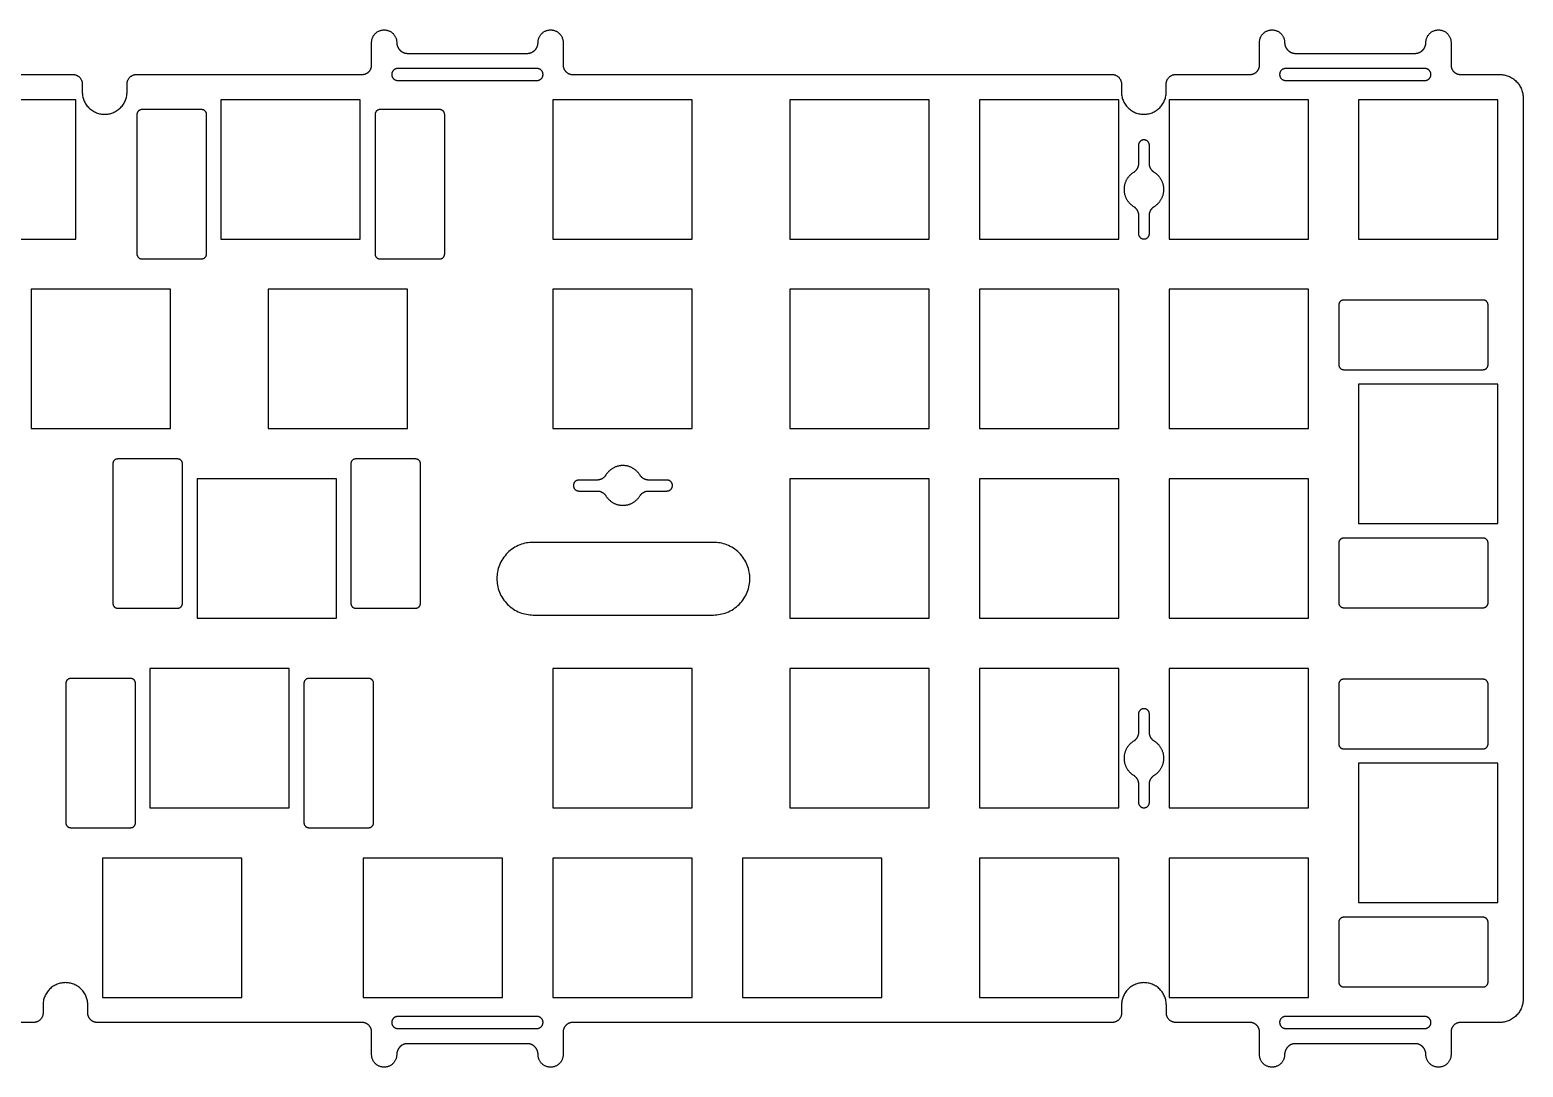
# Model space of a CAD drawing. Header units: millimetres. Extents: x -262 to 129, y -36 to 69.
# Drawn here: x -21.1 to 128.9, y -35.5 to 68.7 of the extents above; entities that cross this region are included whole.
import ezdxf

# ---------------------------------------------------------------- set-up
doc = ezdxf.new("R2010")
doc.units = ezdxf.units.MM
doc.layers.add('定位板', color=7, linetype='Continuous', true_color=0x000000)

msp = doc.modelspace()

# ---------------------------------------------------------------- linework, layer by layer
at = {"layer": '定位板'}
for points in [[(-16.47, 47.69), (-16.47, 61.69), (-30.46, 61.69), (-30.46, 47.69)], [(-1.89, 47.69), (12.11, 47.69), (12.11, 61.69), (-1.89, 61.69)], [(45.45, 47.69), (45.45, 61.69), (31.45, 61.69), (31.45, 47.69)], [(69.26, 47.69), (69.26, 61.69), (55.26, 61.69), (55.26, 47.69)], [(88.31, 47.69), (88.31, 61.69), (74.31, 61.69), (74.31, 47.69)], [(107.36, 47.69), (107.36, 61.69), (93.36, 61.69), (93.36, 47.69)], [(126.41, 47.69), (126.41, 61.69), (112.41, 61.69), (112.41, 47.69)], [(-6.94, 28.64), (-6.94, 42.64), (-20.94, 42.64), (-20.94, 28.64)], [(16.87, 28.64), (16.87, 42.64), (2.87, 42.64), (2.87, 28.64)], [(45.45, 28.64), (45.45, 42.64), (31.45, 42.64), (31.45, 28.64)], [(69.26, 28.64), (69.26, 42.64), (55.26, 42.64), (55.26, 28.64)], [(88.31, 28.64), (88.31, 42.64), (74.31, 42.64), (74.31, 28.64)], [(107.36, 28.64), (107.36, 42.64), (93.36, 42.64), (93.36, 28.64)], [(112.41, 33.12), (112.41, 19.12), (126.41, 19.12), (126.41, 33.12)], [(-4.27, 9.59), (9.73, 9.59), (9.73, 23.59), (-4.27, 23.59)], [(69.26, 9.59), (69.26, 23.59), (55.26, 23.59), (55.26, 9.59)], [(88.31, 9.59), (88.31, 23.59), (74.31, 23.59), (74.31, 9.59)], [(107.36, 9.59), (107.36, 23.59), (93.36, 23.59), (93.36, 9.59)], [(-9.03, -9.46), (4.97, -9.46), (4.97, 4.54), (-9.03, 4.54)], [(45.45, -9.46), (45.45, 4.54), (31.45, 4.54), (31.45, -9.46)], [(69.26, -9.46), (69.26, 4.54), (55.26, 4.54), (55.26, -9.46)], [(88.31, -9.46), (88.31, 4.54), (74.31, 4.54), (74.31, -9.46)], [(107.36, -9.46), (107.36, 4.54), (93.36, 4.54), (93.36, -9.46)], [(112.41, -4.98), (112.41, -18.98), (126.41, -18.98), (126.41, -4.98)], [(-13.8, -28.51), (0.2, -28.51), (0.2, -14.51), (-13.8, -14.51)], [(26.4, -28.51), (26.4, -14.51), (12.4, -14.51), (12.4, -28.51)], [(45.45, -28.51), (45.45, -14.51), (31.45, -14.51), (31.45, -28.51)], [(64.5, -28.51), (64.5, -14.51), (50.5, -14.51), (50.5, -28.51)], [(88.31, -28.51), (88.31, -14.51), (74.31, -14.51), (74.31, -28.51)], [(107.36, -28.51), (107.36, -14.51), (93.36, -14.51), (93.36, -28.51)]]:
    msp.add_lwpolyline(points, close=True, dxfattribs=at)
for points, weights, degree, knots in [([(13.25, 67.44, -130.41), (13.25, 68.7, -130.41), (14.51, 68.7, -130.41), (15.77, 68.7, -130.41), (15.77, 67.44, -130.41)], [1, 0.707106810231, 1, 0.707106810231, 1], 2, [-22253.158129, -22253.158129, -22253.158129, -22251.178949, -22251.178949, -22249.199768, -22249.199768, -22249.199768]), ([(29.97, 67.44, -130.41), (29.97, 68.7, -130.41), (31.23, 68.7, -130.41), (32.49, 68.7, -130.41), (32.49, 67.44, -130.41)], [1, 0.707106810232, 1, 0.707106810232, 1], 2, [-22233.744027, -22233.744027, -22233.744027, -22231.764846, -22231.764846, -22229.785665, -22229.785665, -22229.785665]), ([(102.45, 67.44, -130.41), (102.45, 68.7, -130.41), (103.71, 68.7, -130.41), (104.97, 68.7, -130.41), (104.97, 67.44, -130.41)], [1, 0.707106810231, 1, 0.707106810231, 1], 2, [-22143.466497, -22143.466497, -22143.466497, -22141.487316, -22141.487316, -22139.508135, -22139.508135, -22139.508135]), ([(119.17, 67.44, -130.41), (119.17, 68.7, -130.41), (120.43, 68.7, -130.41), (121.69, 68.7, -130.41), (121.69, 67.44, -130.41)], [1, 0.707106810231, 1, 0.707106810231, 1], 2, [-22124.052395, -22124.052395, -22124.052395, -22122.073214, -22122.073214, -22120.094033, -22120.094033, -22120.094033]), ([(15.77, 67.44, -130.41), (15.77, 67.34, -130.41), (15.79, 67.23, -130.41), (15.82, 67.12, -130.41), (15.85, 67.02, -130.41), (15.9, 66.92, -130.41), (15.96, 66.83, -130.41), (16.04, 66.71, -130.41), (16.14, 66.61, -130.41), (16.26, 66.53, -130.41), (16.35, 66.47, -130.41), (16.45, 66.42, -130.41), (16.55, 66.39, -130.41), (16.66, 66.36, -130.41), (16.76, 66.34, -130.41), (16.87, 66.34, -130.41)], [1, 0.999999887336, 0.999999774673, 0.999999662009, 0.999999662009, 0.999999662009, 0.999999662009, 0.999999662009, 0.999999662009, 0.999999662009, 0.999999662009, 0.999999662009, 0.999999662009, 0.999999774673, 0.999999887336, 1], 3, [-22249.199768, -22249.199768, -22249.199768, -22249.199768, -22248.875402, -22248.875402, -22248.875402, -22248.553274, -22248.553274, -22248.553274, -22248.119401, -22248.119401, -22248.119401, -22247.795504, -22247.795504, -22247.795504, -22247.471897, -22247.471897, -22247.471897, -22247.471897]), ([(28.87, 66.34, -130.41), (28.98, 66.34, -130.41), (29.09, 66.36, -130.41), (29.19, 66.39, -130.41), (29.3, 66.42, -130.41), (29.39, 66.47, -130.41), (29.48, 66.53, -130.41), (29.6, 66.61, -130.41), (29.71, 66.71, -130.41), (29.79, 66.83, -130.41), (29.85, 66.92, -130.41), (29.89, 67.02, -130.41), (29.93, 67.12, -130.41), (29.96, 67.23, -130.41), (29.97, 67.34, -130.41), (29.97, 67.44, -130.41)], [1, 0.999999887336, 0.999999774673, 0.999999662009, 0.999999662009, 0.999999662009, 0.999999662009, 0.999999662009, 0.999999662009, 0.999999662009, 0.999999662009, 0.999999662009, 0.999999662009, 0.999999774673, 0.999999887336, 1], 3, [-22235.471897, -22235.471897, -22235.471897, -22235.471897, -22235.14829, -22235.14829, -22235.14829, -22234.824394, -22234.824394, -22234.824394, -22234.390521, -22234.390521, -22234.390521, -22234.068392, -22234.068392, -22234.068392, -22233.744027, -22233.744027, -22233.744027, -22233.744027]), ([(104.97, 67.44, -130.41), (104.97, 67.34, -130.41), (104.99, 67.23, -130.41), (105.02, 67.12, -130.41), (105.05, 67.02, -130.41), (105.1, 66.92, -130.41), (105.16, 66.83, -130.41), (105.24, 66.71, -130.41), (105.34, 66.61, -130.41), (105.46, 66.53, -130.41), (105.55, 66.47, -130.41), (105.65, 66.42, -130.41), (105.75, 66.39, -130.41), (105.86, 66.36, -130.41), (105.96, 66.34, -130.41), (106.07, 66.34, -130.41)], [1, 0.999999887336, 0.999999774673, 0.999999662009, 0.999999662009, 0.999999662009, 0.999999662009, 0.999999662009, 0.999999662009, 0.999999662009, 0.999999662009, 0.999999662009, 0.999999662009, 0.999999774673, 0.999999887336, 1], 3, [-22139.508135, -22139.508135, -22139.508135, -22139.508135, -22139.18377, -22139.18377, -22139.18377, -22138.861642, -22138.861642, -22138.861642, -22138.427768, -22138.427768, -22138.427768, -22138.103872, -22138.103872, -22138.103872, -22137.780265, -22137.780265, -22137.780265, -22137.780265]), ([(118.07, 66.34, -130.41), (118.18, 66.34, -130.41), (118.29, 66.36, -130.41), (118.39, 66.39, -130.41), (118.49, 66.42, -130.41), (118.59, 66.47, -130.41), (118.68, 66.53, -130.41), (118.8, 66.61, -130.41), (118.91, 66.71, -130.41), (118.99, 66.83, -130.41), (119.05, 66.92, -130.41), (119.09, 67.02, -130.41), (119.12, 67.12, -130.41), (119.15, 67.23, -130.41), (119.17, 67.34, -130.41), (119.17, 67.44, -130.41)], [1, 0.999999887336, 0.999999774673, 0.999999662009, 0.999999662009, 0.999999662009, 0.999999662009, 0.999999662009, 0.999999662009, 0.999999662009, 0.999999662009, 0.999999662009, 0.999999662009, 0.999999774673, 0.999999887336, 1], 3, [-22125.780265, -22125.780265, -22125.780265, -22125.780265, -22125.456658, -22125.456658, -22125.456658, -22125.132762, -22125.132762, -22125.132762, -22124.698888, -22124.698888, -22124.698888, -22124.37676, -22124.37676, -22124.37676, -22124.052395, -22124.052395, -22124.052395, -22124.052395]), ([(15.87, 64.82, -130.41), (15.27, 64.82, -130.41), (15.27, 64.22, -130.41), (15.27, 63.62, -130.41), (15.87, 63.62, -130.41)], [1, 0.70710678118, 1, 0.70710678118, 1], 2, [-23782.817714, -23782.817714, -23782.817714, -23780.196738, -23780.196738, -23777.575762, -23777.575762, -23777.575762]), ([(29.87, 63.62, -130.41), (30.47, 63.62, -130.41), (30.47, 64.22, -130.41), (30.47, 64.82, -130.41), (29.87, 64.82, -130.41)], [1, 0.70710678118, 1, 0.70710678118, 1], 2, [-23763.575762, -23763.575762, -23763.575762, -23760.954786, -23760.954786, -23758.333809, -23758.333809, -23758.333809]), ([(105.07, 64.82, -130.41), (104.47, 64.82, -130.41), (104.47, 64.22, -130.41), (104.47, 63.62, -130.41), (105.07, 63.62, -130.41)], [1, 0.707106781179, 1, 0.707106781179, 1], 2, [-24371.658168, -24371.658168, -24371.658168, -24369.037192, -24369.037192, -24366.416216, -24366.416216, -24366.416216]), ([(119.07, 63.62, -130.41), (119.67, 63.62, -130.41), (119.67, 64.22, -130.41), (119.67, 64.82, -130.41), (119.07, 64.82, -130.41)], [1, 0.70710678118, 1, 0.70710678118, 1], 2, [-24352.416216, -24352.416216, -24352.416216, -24349.79524, -24349.79524, -24347.174263, -24347.174263, -24347.174263]), ([(-15.82, 62.47, -130.41), (-15.82, 60.22, -130.41), (-13.57, 60.22, -130.41), (-11.32, 60.22, -130.41), (-11.32, 62.47, -130.41)], [1, 0.707106781187, 1, 0.707106781187, 1], 2, [-22294.428889, -22294.428889, -22294.428889, -22288.157989, -22288.157989, -22281.887089, -22281.887089, -22281.887089]), ([(88.58, 62.47, -130.41), (88.58, 60.22, -130.41), (90.83, 60.22, -130.41), (93.08, 60.22, -130.41), (93.08, 62.47, -130.41)], [1, 0.707106781187, 1, 0.707106781187, 1], 2, [-22169.533923, -22169.533923, -22169.533923, -22163.263023, -22163.263023, -22156.992123, -22156.992123, -22156.992123]), ([(91.39, 57.1, -130.41), (91.39, 57.65, -130.41), (90.84, 57.65, -130.41), (90.29, 57.65, -130.41), (90.29, 57.1, -130.41)], [1, 0.707106778969, 1, 0.707106778969, 1], 2, [32.17012, 32.17012, 32.17012, 33.034058, 33.034058, 33.897996, 33.897996, 33.897996]), ([(89.79, 54.37, -130.41), (88.84, 53.79, -130.41), (88.84, 52.67, -130.41), (88.84, 51.56, -130.41), (89.79, 50.97, -130.41)], [1, 0.873501047705, 1, 0.873501047705, 1], 2, [36.799043, 36.799043, 36.799043, 38.832835, 38.832835, 40.866628, 40.866628, 40.866628]), ([(91.89, 50.97, -130.41), (92.84, 51.55, -130.41), (92.84, 52.67, -130.41), (92.84, 53.79, -130.41), (91.89, 54.37, -130.41)], [1, 0.872688995919, 1, 0.872688995919, 1], 2, [25.189996, 25.189996, 25.189996, 27.230451, 27.230451, 29.270905, 29.270905, 29.270905]), ([(90.29, 48.24, -130.41), (90.29, 47.69, -130.41), (90.84, 47.69, -130.41), (91.39, 47.69, -130.41), (91.39, 48.24, -130.41)], [1, 0.707106778969, 1, 0.707106778969, 1], 2, [20.562905, 20.562905, 20.562905, 21.426843, 21.426843, 22.290781, 22.290781, 22.290781]), ([(40.2, 23.98, -130.41), (39.61, 24.93, -130.41), (38.49, 24.93, -130.41), (37.38, 24.93, -130.41), (36.79, 23.98, -130.41)], [1, 0.872688995918, 1, 0.872688995918, 1], 2, [25.189996, 25.189996, 25.189996, 27.230451, 27.230451, 29.270905, 29.270905, 29.270905]), ([(34.07, 23.47, -130.41), (33.52, 23.47, -130.41), (33.52, 22.92, -130.41), (33.52, 22.37, -130.41), (34.07, 22.37, -130.41)], [1, 0.707106778967, 1, 0.707106778967, 1], 2, [32.17012, 32.17012, 32.17012, 33.034058, 33.034058, 33.897996, 33.897996, 33.897996]), ([(42.92, 22.37, -130.41), (43.47, 22.37, -130.41), (43.47, 22.92, -130.41), (43.47, 23.47, -130.41), (42.92, 23.47, -130.41)], [1, 0.707106778968, 1, 0.707106778968, 1], 2, [20.562905, 20.562905, 20.562905, 21.426843, 21.426843, 22.290781, 22.290781, 22.290781]), ([(36.79, 21.88, -130.41), (37.38, 20.93, -130.41), (38.49, 20.93, -130.41), (39.61, 20.93, -130.41), (40.2, 21.88, -130.41)], [1, 0.873501047704, 1, 0.873501047704, 1], 2, [36.799043, 36.799043, 36.799043, 38.832835, 38.832835, 40.866628, 40.866628, 40.866628]), ([(91.39, -0.05, -130.41), (91.39, 0.5, -130.41), (90.84, 0.5, -130.41), (90.29, 0.5, -130.41), (90.29, -0.05, -130.41)], [1, 0.707106778969, 1, 0.707106778969, 1], 2, [32.17012, 32.17012, 32.17012, 33.034058, 33.034058, 33.897996, 33.897996, 33.897996]), ([(89.79, -2.78, -130.41), (88.84, -3.37, -130.41), (88.84, -4.48, -130.41), (88.84, -5.59, -130.41), (89.79, -6.18, -130.41)], [1, 0.873501047705, 1, 0.873501047705, 1], 2, [36.799043, 36.799043, 36.799043, 38.832835, 38.832835, 40.866628, 40.866628, 40.866628]), ([(91.89, -6.18, -130.41), (92.84, -5.6, -130.41), (92.84, -4.48, -130.41), (92.84, -3.36, -130.41), (91.89, -2.78, -130.41)], [1, 0.872688995919, 1, 0.872688995919, 1], 2, [25.189996, 25.189996, 25.189996, 27.230451, 27.230451, 29.270905, 29.270905, 29.270905]), ([(90.29, -8.91, -130.41), (90.29, -9.46, -130.41), (90.84, -9.46, -130.41), (91.39, -9.46, -130.41), (91.39, -8.91, -130.41)], [1, 0.707106778963, 1, 0.707106778963, 1], 2, [20.562905, 20.562905, 20.562905, 21.426843, 21.426843, 22.290781, 22.290781, 22.290781]), ([(-15.26, -29.28, -130.41), (-15.26, -27.03, -130.41), (-17.51, -27.03, -130.41), (-19.76, -27.03, -130.41), (-19.76, -29.28, -130.41)], [1, 0.707106781187, 1, 0.707106781187, 1], 2, [-21930.597148, -21930.597148, -21930.597148, -21924.326248, -21924.326248, -21918.055348, -21918.055348, -21918.055348]), ([(93.09, -29.28, -130.41), (93.09, -27.03, -130.41), (90.84, -27.03, -130.41), (88.59, -27.03, -130.41), (88.59, -29.28, -130.41)], [1, 0.707106781187, 1, 0.707106781187, 1], 2, [-22059.437594, -22059.437594, -22059.437594, -22053.166694, -22053.166694, -22046.895794, -22046.895794, -22046.895794]), ([(15.87, -30.43, -130.41), (15.27, -30.43, -130.41), (15.27, -31.03, -130.41), (15.27, -31.63, -130.41), (15.87, -31.63, -130.41)], [1, 0.707106781184, 1, 0.707106781184, 1], 2, [45.483905, 45.483905, 45.483905, 48.104881, 48.104881, 50.725858, 50.725858, 50.725858]), ([(29.87, -31.63, -130.41), (30.47, -31.63, -130.41), (30.47, -31.03, -130.41), (30.47, -30.43, -130.41), (29.87, -30.43, -130.41)], [1, 0.707106781183, 1, 0.707106781183, 1], 2, [26.241953, 26.241953, 26.241953, 28.862929, 28.862929, 31.483905, 31.483905, 31.483905]), ([(105.07, -30.43, -130.41), (104.47, -30.43, -130.41), (104.47, -31.03, -130.41), (104.47, -31.63, -130.41), (105.07, -31.63, -130.41)], [1, 0.707106781182, 1, 0.707106781182, 1], 2, [45.483905, 45.483905, 45.483905, 48.104881, 48.104881, 50.725858, 50.725858, 50.725858]), ([(119.07, -31.63, -130.41), (119.67, -31.63, -130.41), (119.67, -31.03, -130.41), (119.67, -30.43, -130.41), (119.07, -30.43, -130.41)], [1, 0.707106781182, 1, 0.707106781182, 1], 2, [26.241953, 26.241953, 26.241953, 28.862929, 28.862929, 31.483905, 31.483905, 31.483905]), ([(15.77, -34.26, -130.41), (15.77, -35.52, -130.41), (14.51, -35.52, -130.41), (13.25, -35.52, -130.41), (13.25, -34.26, -130.41)], [1, 0.707106810231, 1, 0.707106810231, 1], 2, [-21967.229759, -21967.229759, -21967.229759, -21965.250579, -21965.250579, -21963.271398, -21963.271398, -21963.271398]), ([(16.87, -33.16, -130.41), (16.76, -33.16, -130.41), (16.66, -33.17, -130.41), (16.55, -33.21, -130.41), (16.45, -33.24, -130.41), (16.35, -33.28, -130.41), (16.26, -33.34, -130.41), (16.14, -33.42, -130.41), (16.04, -33.53, -130.41), (15.96, -33.65, -130.41), (15.9, -33.74, -130.41), (15.85, -33.84, -130.41), (15.82, -33.94, -130.41), (15.79, -34.04, -130.41), (15.77, -34.15, -130.41), (15.77, -34.26, -130.41)], [1, 0.99999986153, 0.999999723061, 0.999999584591, 0.999999584591, 0.999999584591, 0.999999584591, 0.999999584591, 0.999999584591, 0.999999584591, 0.999999584591, 0.999999584591, 0.999999584591, 0.999999723061, 0.99999986153, 1], 3, [-21968.95763, -21968.95763, -21968.95763, -21968.95763, -21968.634023, -21968.634023, -21968.634023, -21968.310127, -21968.310127, -21968.310127, -21967.876253, -21967.876253, -21967.876253, -21967.554125, -21967.554125, -21967.554125, -21967.229759, -21967.229759, -21967.229759, -21967.229759]), ([(29.97, -34.26, -130.41), (29.97, -34.15, -130.41), (29.96, -34.04, -130.41), (29.93, -33.94, -130.41), (29.89, -33.84, -130.41), (29.85, -33.74, -130.41), (29.79, -33.65, -130.41), (29.71, -33.53, -130.41), (29.6, -33.42, -130.41), (29.48, -33.34, -130.41), (29.39, -33.28, -130.41), (29.3, -33.24, -130.41), (29.19, -33.21, -130.41), (29.09, -33.17, -130.41), (28.98, -33.16, -130.41), (28.87, -33.16, -130.41)], [1, 0.99999986153, 0.999999723061, 0.999999584591, 0.999999584591, 0.999999584591, 0.999999584591, 0.999999584591, 0.999999584591, 0.999999584591, 0.999999584591, 0.999999584591, 0.999999584591, 0.999999723061, 0.99999986153, 1], 3, [-21982.6855, -21982.6855, -21982.6855, -21982.6855, -21982.361135, -21982.361135, -21982.361135, -21982.039007, -21982.039007, -21982.039007, -21981.605133, -21981.605133, -21981.605133, -21981.281237, -21981.281237, -21981.281237, -21980.95763, -21980.95763, -21980.95763, -21980.95763]), ([(32.49, -34.26, -130.41), (32.49, -35.52, -130.41), (31.23, -35.52, -130.41), (29.97, -35.52, -130.41), (29.97, -34.26, -130.41)], [1, 0.707106810232, 1, 0.707106810232, 1], 2, [-21986.643862, -21986.643862, -21986.643862, -21984.664681, -21984.664681, -21982.6855, -21982.6855, -21982.6855]), ([(104.97, -34.26, -130.41), (104.97, -35.52, -130.41), (103.71, -35.52, -130.41), (102.45, -35.52, -130.41), (102.45, -34.26, -130.41)], [1, 0.707106810231, 1, 0.707106810231, 1], 2, [-22076.921274, -22076.921274, -22076.921274, -22074.942093, -22074.942093, -22072.962912, -22072.962912, -22072.962912]), ([(106.07, -33.16, -130.41), (105.96, -33.16, -130.41), (105.86, -33.17, -130.41), (105.75, -33.21, -130.41), (105.65, -33.24, -130.41), (105.55, -33.28, -130.41), (105.46, -33.34, -130.41), (105.34, -33.42, -130.41), (105.24, -33.53, -130.41), (105.16, -33.65, -130.41), (105.1, -33.74, -130.41), (105.05, -33.84, -130.41), (105.02, -33.94, -130.41), (104.99, -34.04, -130.41), (104.97, -34.15, -130.41), (104.97, -34.26, -130.41)], [1, 1.00000001983, 1.00000003965, 1.00000005948, 1.00000005948, 1.00000005948, 1.00000005948, 1.00000005948, 1.00000005948, 1.00000005948, 1.00000005948, 1.00000005948, 1.00000005948, 1.00000003965, 1.00000001983, 1], 3, [-22078.649144, -22078.649144, -22078.649144, -22078.649144, -22078.325537, -22078.325537, -22078.325537, -22078.001641, -22078.001641, -22078.001641, -22077.567767, -22077.567767, -22077.567767, -22077.245639, -22077.245639, -22077.245639, -22076.921274, -22076.921274, -22076.921274, -22076.921274]), ([(119.17, -34.26, -130.41), (119.17, -34.15, -130.41), (119.15, -34.04, -130.41), (119.12, -33.94, -130.41), (119.09, -33.84, -130.41), (119.05, -33.74, -130.41), (118.99, -33.65, -130.41), (118.91, -33.53, -130.41), (118.8, -33.42, -130.41), (118.68, -33.34, -130.41), (118.59, -33.28, -130.41), (118.49, -33.24, -130.41), (118.39, -33.21, -130.41), (118.29, -33.17, -130.41), (118.18, -33.16, -130.41), (118.07, -33.16, -130.41)], [1, 1.00000001983, 1.00000003965, 1.00000005948, 1.00000005948, 1.00000005948, 1.00000005948, 1.00000005948, 1.00000005948, 1.00000005948, 1.00000005948, 1.00000005948, 1.00000005948, 1.00000003965, 1.00000001983, 1], 3, [-22092.377015, -22092.377015, -22092.377015, -22092.377015, -22092.052649, -22092.052649, -22092.052649, -22091.730521, -22091.730521, -22091.730521, -22091.296647, -22091.296647, -22091.296647, -22090.972751, -22090.972751, -22090.972751, -22090.649144, -22090.649144, -22090.649144, -22090.649144]), ([(121.69, -34.26, -130.41), (121.69, -35.52, -130.41), (120.43, -35.52, -130.41), (119.17, -35.52, -130.41), (119.17, -34.26, -130.41)], [1, 0.707106810232, 1, 0.707106810232, 1], 2, [-22096.335376, -22096.335376, -22096.335376, -22094.356195, -22094.356195, -22092.377015, -22092.377015, -22092.377015])]:
    msp.add_rational_spline(points, weights, degree=degree, knots=knots, dxfattribs=at)
for points, degree in [([(13.25, 65.17, -130.41), (13.25, 65.93, -130.41), (13.25, 66.69, -130.41), (13.25, 67.44, -130.41)], 3), ([(16.87, 66.34, -130.41), (20.87, 66.34, -130.41), (24.87, 66.34, -130.41), (28.87, 66.34, -130.41)], 3), ([(32.49, 67.44, -130.41), (32.49, 66.69, -130.41), (32.49, 65.93, -130.41), (32.49, 65.17, -130.41)], 3), ([(102.45, 65.17, -130.41), (102.45, 65.93, -130.41), (102.45, 66.69, -130.41), (102.45, 67.44, -130.41)], 3), ([(106.07, 66.34, -130.41), (110.07, 66.34, -130.41), (114.07, 66.34, -130.41), (118.07, 66.34, -130.41)], 3), ([(121.69, 67.44, -130.41), (121.69, 66.69, -130.41), (121.69, 65.93, -130.41), (121.69, 65.17, -130.41)], 3), ([(29.87, 64.82, -130.41), (22.87, 64.82, -130.41), (15.87, 64.82, -130.41)], 2), ([(119.07, 64.82, -130.41), (112.07, 64.82, -130.41), (105.07, 64.82, -130.41)], 2), ([(-55.76, 64.22, -130.41), (-42.76, 64.22, -130.41), (-29.76, 64.22, -130.41), (-16.77, 64.22, -130.41)], 3), ([(-15.82, 63.27, -130.41), (-15.82, 63, -130.41), (-15.82, 62.74, -130.41), (-15.82, 62.47, -130.41)], 3), ([(-11.32, 62.47, -130.41), (-11.32, 62.74, -130.41), (-11.32, 63, -130.41), (-11.32, 63.27, -130.41)], 3), ([(-10.37, 64.22, -130.41), (-2.81, 64.22, -130.41), (4.75, 64.22, -130.41), (12.3, 64.22, -130.41)], 3), ([(15.87, 63.62, -130.41), (22.87, 63.62, -130.41), (29.87, 63.62, -130.41)], 2), ([(33.44, 64.22, -130.41), (51.51, 64.22, -130.41), (69.57, 64.22, -130.41), (87.63, 64.22, -130.41)], 3), ([(88.58, 63.27, -130.41), (88.58, 63, -130.41), (88.58, 62.74, -130.41), (88.58, 62.47, -130.41)], 3), ([(93.08, 62.47, -130.41), (93.08, 62.74, -130.41), (93.08, 63, -130.41), (93.08, 63.27, -130.41)], 3), ([(94.03, 64.22, -130.41), (96.52, 64.22, -130.41), (99.01, 64.22, -130.41), (101.5, 64.22, -130.41)], 3), ([(105.07, 63.62, -130.41), (112.07, 63.62, -130.41), (119.07, 63.62, -130.41)], 2), ([(122.64, 64.22, -130.41), (123.96, 64.22, -130.41), (125.27, 64.22, -130.41), (126.59, 64.22, -130.41)], 3), ([(128.94, 61.87, -130.41), (128.94, 31.68, -130.41), (128.94, 1.5, -130.41), (128.94, -28.68, -130.41)], 3), ([(-10.33, 60.19, -130.41), (-10.33, 53.19, -130.41), (-10.33, 46.19, -130.41)], 2), ([(-3.83, 60.69, -130.41), (-6.83, 60.69, -130.41), (-9.83, 60.69, -130.41)], 2), ([(-3.33, 46.19, -130.41), (-3.33, 53.19, -130.41), (-3.33, 60.19, -130.41)], 2), ([(13.59, 60.19, -130.41), (13.59, 53.19, -130.41), (13.59, 46.19, -130.41)], 2), ([(20.09, 60.69, -130.41), (17.09, 60.69, -130.41), (14.09, 60.69, -130.41)], 2), ([(20.59, 46.19, -130.41), (20.59, 53.19, -130.41), (20.59, 60.19, -130.41)], 2), ([(90.29, 57.1, -130.41), (90.29, 56.18, -130.41), (90.29, 55.26, -130.41)], 2), ([(91.39, 55.27, -130.41), (91.39, 56.18, -130.41), (91.39, 57.1, -130.41)], 2), ([(90.29, 50.08, -130.41), (90.29, 49.16, -130.41), (90.29, 48.24, -130.41)], 2), ([(91.39, 48.24, -130.41), (91.39, 49.16, -130.41), (91.39, 50.07, -130.41)], 2), ([(-9.83, 45.69, -130.41), (-6.83, 45.69, -130.41), (-3.83, 45.69, -130.41)], 2), ([(14.09, 45.69, -130.41), (17.09, 45.69, -130.41), (20.09, 45.69, -130.41)], 2), ([(110.41, 41.06, -130.41), (110.41, 38.06, -130.41), (110.41, 35.06, -130.41)], 2), ([(124.91, 41.56, -130.41), (117.91, 41.56, -130.41), (110.91, 41.56, -130.41)], 2), ([(125.41, 35.06, -130.41), (125.41, 38.06, -130.41), (125.41, 41.06, -130.41)], 2), ([(110.91, 34.56, -130.41), (117.91, 34.56, -130.41), (124.91, 34.56, -130.41)], 2), ([(-6.25, 25.59, -130.41), (-9.25, 25.59, -130.41), (-12.25, 25.59, -130.41)], 2), ([(17.66, 25.59, -130.41), (14.66, 25.59, -130.41), (11.66, 25.59, -130.41)], 2), ([(-12.75, 25.09, -130.41), (-12.75, 18.09, -130.41), (-12.75, 11.09, -130.41)], 2), ([(-5.75, 11.09, -130.41), (-5.75, 18.09, -130.41), (-5.75, 25.09, -130.41)], 2), ([(11.16, 25.09, -130.41), (11.16, 18.09, -130.41), (11.16, 11.09, -130.41)], 2), ([(18.16, 11.09, -130.41), (18.16, 18.09, -130.41), (18.16, 25.09, -130.41)], 2), ([(35.9, 23.47, -130.41), (34.98, 23.47, -130.41), (34.07, 23.47, -130.41)], 2), ([(42.92, 23.47, -130.41), (42.01, 23.47, -130.41), (41.09, 23.47, -130.41)], 2), ([(34.07, 22.37, -130.41), (34.98, 22.37, -130.41), (35.9, 22.37, -130.41)], 2), ([(41.09, 22.37, -130.41), (42.01, 22.37, -130.41), (42.92, 22.37, -130.41)], 2), ([(47.6, 17.21, -130.41), (41.56, 17.21, -130.41), (35.52, 17.21, -130.41), (29.49, 17.21, -130.41)], 3), ([(110.41, 17.14, -130.41), (110.41, 14.14, -130.41), (110.41, 11.14, -130.41)], 2), ([(124.91, 17.64, -130.41), (117.91, 17.64, -130.41), (110.91, 17.64, -130.41)], 2), ([(125.41, 11.14, -130.41), (125.41, 14.14, -130.41), (125.41, 17.14, -130.41)], 2), ([(-12.25, 10.59, -130.41), (-9.25, 10.59, -130.41), (-6.25, 10.59, -130.41)], 2), ([(11.66, 10.59, -130.41), (14.66, 10.59, -130.41), (17.66, 10.59, -130.41)], 2), ([(110.91, 10.64, -130.41), (117.91, 10.64, -130.41), (124.91, 10.64, -130.41)], 2), ([(29.49, 9.91, -130.41), (35.52, 9.91, -130.41), (41.56, 9.91, -130.41), (47.6, 9.91, -130.41)], 3), ([(-17.47, 3.04, -130.41), (-17.47, -3.96, -130.41), (-17.47, -10.96, -130.41)], 2), ([(-10.97, 3.54, -130.41), (-13.97, 3.54, -130.41), (-16.97, 3.54, -130.41)], 2), ([(-10.47, -10.96, -130.41), (-10.47, -3.96, -130.41), (-10.47, 3.04, -130.41)], 2), ([(6.45, 3.04, -130.41), (6.45, -3.96, -130.41), (6.45, -10.96, -130.41)], 2), ([(12.95, 3.54, -130.41), (9.95, 3.54, -130.41), (6.95, 3.54, -130.41)], 2), ([(13.45, -10.96, -130.41), (13.45, -3.96, -130.41), (13.45, 3.04, -130.41)], 2), ([(124.91, 3.46, -130.41), (117.91, 3.46, -130.41), (110.91, 3.46, -130.41)], 2), ([(110.41, 2.96, -130.41), (110.41, -0.04, -130.41), (110.41, -3.04, -130.41)], 2), ([(125.41, -3.04, -130.41), (125.41, -0.04, -130.41), (125.41, 2.96, -130.41)], 2), ([(90.29, -0.05, -130.41), (90.29, -0.97, -130.41), (90.29, -1.89, -130.41)], 2), ([(91.39, -1.88, -130.41), (91.39, -0.97, -130.41), (91.39, -0.05, -130.41)], 2), ([(110.91, -3.54, -130.41), (117.91, -3.54, -130.41), (124.91, -3.54, -130.41)], 2), ([(90.29, -7.07, -130.41), (90.29, -7.99, -130.41), (90.29, -8.91, -130.41)], 2), ([(91.39, -8.91, -130.41), (91.39, -7.99, -130.41), (91.39, -7.08, -130.41)], 2), ([(-16.97, -11.46, -130.41), (-13.97, -11.46, -130.41), (-10.97, -11.46, -130.41)], 2), ([(6.95, -11.46, -130.41), (9.95, -11.46, -130.41), (12.95, -11.46, -130.41)], 2), ([(110.41, -20.96, -130.41), (110.41, -23.96, -130.41), (110.41, -26.96, -130.41)], 2), ([(124.91, -20.46, -130.41), (117.91, -20.46, -130.41), (110.91, -20.46, -130.41)], 2), ([(125.41, -26.96, -130.41), (125.41, -23.96, -130.41), (125.41, -20.96, -130.41)], 2), ([(110.91, -27.46, -130.41), (117.91, -27.46, -130.41), (124.91, -27.46, -130.41)], 2), ([(-19.76, -29.28, -130.41), (-19.76, -29.55, -130.41), (-19.76, -29.82, -130.41), (-19.76, -30.08, -130.41)], 3), ([(-15.26, -30.08, -130.41), (-15.26, -29.82, -130.41), (-15.26, -29.55, -130.41), (-15.26, -29.28, -130.41)], 3), ([(88.59, -29.28, -130.41), (88.59, -29.55, -130.41), (88.59, -29.82, -130.41), (88.59, -30.08, -130.41)], 3), ([(93.09, -30.08, -130.41), (93.09, -29.82, -130.41), (93.09, -29.55, -130.41), (93.09, -29.28, -130.41)], 3), ([(-20.71, -31.03, -130.41), (-32.39, -31.03, -130.41), (-44.07, -31.03, -130.41), (-55.76, -31.03, -130.41)], 3), ([(12.3, -31.03, -130.41), (3.43, -31.03, -130.41), (-5.44, -31.03, -130.41), (-14.31, -31.03, -130.41)], 3), ([(29.87, -30.43, -130.41), (22.87, -30.43, -130.41), (15.87, -30.43, -130.41)], 2), ([(87.64, -31.03, -130.41), (69.57, -31.03, -130.41), (51.51, -31.03, -130.41), (33.44, -31.03, -130.41)], 3), ([(101.5, -31.03, -130.41), (99.01, -31.03, -130.41), (96.52, -31.03, -130.41), (94.04, -31.03, -130.41)], 3), ([(119.07, -30.43, -130.41), (112.07, -30.43, -130.41), (105.07, -30.43, -130.41)], 2), ([(126.59, -31.03, -130.41), (125.27, -31.03, -130.41), (123.96, -31.03, -130.41), (122.64, -31.03, -130.41)], 3), ([(13.25, -34.26, -130.41), (13.25, -33.5, -130.41), (13.25, -32.74, -130.41), (13.25, -31.98, -130.41)], 3), ([(15.87, -31.63, -130.41), (22.87, -31.63, -130.41), (29.87, -31.63, -130.41)], 2), ([(32.49, -31.98, -130.41), (32.49, -32.74, -130.41), (32.49, -33.5, -130.41), (32.49, -34.26, -130.41)], 3), ([(102.45, -34.26, -130.41), (102.45, -33.5, -130.41), (102.45, -32.74, -130.41), (102.45, -31.98, -130.41)], 3), ([(105.07, -31.63, -130.41), (112.07, -31.63, -130.41), (119.07, -31.63, -130.41)], 2), ([(121.69, -31.98, -130.41), (121.69, -32.74, -130.41), (121.69, -33.5, -130.41), (121.69, -34.26, -130.41)], 3), ([(28.87, -33.16, -130.41), (24.87, -33.16, -130.41), (20.87, -33.16, -130.41), (16.87, -33.16, -130.41)], 3), ([(118.07, -33.16, -130.41), (114.07, -33.16, -130.41), (110.07, -33.16, -130.41), (106.07, -33.16, -130.41)], 3)]:
    msp.add_open_spline(points, degree=degree, dxfattribs=at)
for points, weights, degree in [([(12.3, 64.22, -130.41), (12.86, 64.22, -130.41), (13.25, 64.61, -130.41), (13.25, 65.17, -130.41)], [1, 0.804737854124, 0.804737854124, 1], 3), ([(32.49, 65.17, -130.41), (32.49, 64.61, -130.41), (32.89, 64.22, -130.41), (33.44, 64.22, -130.41)], [1, 0.804737854124, 0.804737854124, 1], 3), ([(101.5, 64.22, -130.41), (102.06, 64.22, -130.41), (102.45, 64.61, -130.41), (102.45, 65.17, -130.41)], [1, 0.804737854124, 0.804737854124, 1], 3), ([(121.69, 65.17, -130.41), (121.69, 64.61, -130.41), (122.08, 64.22, -130.41), (122.64, 64.22, -130.41)], [1, 0.804737854124, 0.804737854124, 1], 3), ([(-16.77, 64.22, -130.41), (-15.82, 64.22, -130.41), (-15.82, 63.27, -130.41)], [1, 0.70710678119, 1], 2), ([(-11.32, 63.27, -130.41), (-11.32, 64.22, -130.41), (-10.37, 64.22, -130.41)], [1, 0.707106781184, 1], 2), ([(87.63, 64.22, -130.41), (88.58, 64.22, -130.41), (88.58, 63.27, -130.41)], [1, 0.707106781191, 1], 2), ([(93.08, 63.27, -130.41), (93.08, 64.22, -130.41), (94.03, 64.22, -130.41)], [1, 0.707106781184, 1], 2), ([(126.59, 64.22, -130.41), (128.94, 64.22, -130.41), (128.94, 61.87, -130.41)], [1, 0.707106781186, 1], 2), ([(-9.83, 60.69, -130.41), (-10.33, 60.69, -130.41), (-10.33, 60.19, -130.41)], [1, 0.70710678118, 1], 2), ([(-3.33, 60.19, -130.41), (-3.33, 60.69, -130.41), (-3.83, 60.69, -130.41)], [1, 0.707106781177, 1], 2), ([(14.09, 60.69, -130.41), (13.59, 60.69, -130.41), (13.59, 60.19, -130.41)], [1, 0.70710678118, 1], 2), ([(20.59, 60.19, -130.41), (20.59, 60.69, -130.41), (20.09, 60.69, -130.41)], [1, 0.70710678118, 1], 2), ([(90.29, 55.26, -130.41), (90.29, 54.68, -130.41), (89.79, 54.37, -130.41)], [1, 0.873501047718, 1], 2), ([(91.89, 54.37, -130.41), (91.39, 54.68, -130.41), (91.39, 55.27, -130.41)], [1, 0.872688995914, 1], 2), ([(89.79, 50.97, -130.41), (90.29, 50.66, -130.41), (90.29, 50.08, -130.41)], [1, 0.873501047706, 1], 2), ([(91.39, 50.07, -130.41), (91.39, 50.66, -130.41), (91.89, 50.97, -130.41)], [1, 0.872688995914, 1], 2), ([(-10.33, 46.19, -130.41), (-10.33, 45.69, -130.41), (-9.83, 45.69, -130.41)], [1, 0.707106781195, 1], 2), ([(-3.83, 45.69, -130.41), (-3.33, 45.69, -130.41), (-3.33, 46.19, -130.41)], [1, 0.707106781195, 1], 2), ([(13.59, 46.19, -130.41), (13.59, 45.69, -130.41), (14.09, 45.69, -130.41)], [1, 0.707106781196, 1], 2), ([(20.09, 45.69, -130.41), (20.59, 45.69, -130.41), (20.59, 46.19, -130.41)], [1, 0.707106781192, 1], 2), ([(110.91, 41.56, -130.41), (110.41, 41.56, -130.41), (110.41, 41.06, -130.41)], [1, 0.707106781181, 1], 2), ([(125.41, 41.06, -130.41), (125.41, 41.56, -130.41), (124.91, 41.56, -130.41)], [1, 0.707106781179, 1], 2), ([(110.41, 35.06, -130.41), (110.41, 34.56, -130.41), (110.91, 34.56, -130.41)], [1, 0.707106781182, 1], 2), ([(124.91, 34.56, -130.41), (125.41, 34.56, -130.41), (125.41, 35.06, -130.41)], [1, 0.707106781183, 1], 2), ([(-12.25, 25.59, -130.41), (-12.75, 25.59, -130.41), (-12.75, 25.09, -130.41)], [1, 0.707106781179, 1], 2), ([(-5.75, 25.09, -130.41), (-5.75, 25.59, -130.41), (-6.25, 25.59, -130.41)], [1, 0.707106781181, 1], 2), ([(11.66, 25.59, -130.41), (11.16, 25.59, -130.41), (11.16, 25.09, -130.41)], [1, 0.70710678118, 1], 2), ([(18.16, 25.09, -130.41), (18.16, 25.59, -130.41), (17.66, 25.59, -130.41)], [1, 0.707106781179, 1], 2), ([(36.79, 23.98, -130.41), (36.48, 23.47, -130.41), (35.9, 23.47, -130.41)], [1, 0.872688995914, 1], 2), ([(41.09, 23.47, -130.41), (40.51, 23.47, -130.41), (40.2, 23.98, -130.41)], [1, 0.872688995918, 1], 2), ([(35.9, 22.37, -130.41), (36.49, 22.37, -130.41), (36.79, 21.88, -130.41)], [1, 0.873501047722, 1], 2), ([(40.2, 21.88, -130.41), (40.5, 22.37, -130.41), (41.09, 22.37, -130.41)], [1, 0.873501047708, 1], 2), ([(110.91, 17.64, -130.41), (110.41, 17.64, -130.41), (110.41, 17.14, -130.41)], [1, 0.707106781181, 1], 2), ([(125.41, 17.14, -130.41), (125.41, 17.64, -130.41), (124.91, 17.64, -130.41)], [1, 0.707106781183, 1], 2), ([(-12.75, 11.09, -130.41), (-12.75, 10.59, -130.41), (-12.25, 10.59, -130.41)], [1, 0.707106781179, 1], 2), ([(-6.25, 10.59, -130.41), (-5.75, 10.59, -130.41), (-5.75, 11.09, -130.41)], [1, 0.707106781182, 1], 2), ([(11.16, 11.09, -130.41), (11.16, 10.59, -130.41), (11.66, 10.59, -130.41)], [1, 0.707106781179, 1], 2), ([(17.66, 10.59, -130.41), (18.16, 10.59, -130.41), (18.16, 11.09, -130.41)], [1, 0.707106781179, 1], 2), ([(110.41, 11.14, -130.41), (110.41, 10.64, -130.41), (110.91, 10.64, -130.41)], [1, 0.707106781195, 1], 2), ([(124.91, 10.64, -130.41), (125.41, 10.64, -130.41), (125.41, 11.14, -130.41)], [1, 0.707106781179, 1], 2), ([(-16.97, 3.54, -130.41), (-17.47, 3.54, -130.41), (-17.47, 3.04, -130.41)], [1, 0.707106781193, 1], 2), ([(-10.47, 3.04, -130.41), (-10.47, 3.54, -130.41), (-10.97, 3.54, -130.41)], [1, 0.70710678119, 1], 2), ([(6.95, 3.54, -130.41), (6.45, 3.54, -130.41), (6.45, 3.04, -130.41)], [1, 0.707106781194, 1], 2), ([(13.45, 3.04, -130.41), (13.45, 3.54, -130.41), (12.95, 3.54, -130.41)], [1, 0.707106781194, 1], 2), ([(110.91, 3.46, -130.41), (110.41, 3.46, -130.41), (110.41, 2.96, -130.41)], [1, 0.707106781178, 1], 2), ([(125.41, 2.96, -130.41), (125.41, 3.46, -130.41), (124.91, 3.46, -130.41)], [1, 0.70710678118, 1], 2), ([(90.29, -1.89, -130.41), (90.29, -2.47, -130.41), (89.79, -2.78, -130.41)], [1, 0.873501047719, 1], 2), ([(91.89, -2.78, -130.41), (91.39, -2.47, -130.41), (91.39, -1.88, -130.41)], [1, 0.872688995918, 1], 2), ([(110.41, -3.04, -130.41), (110.41, -3.54, -130.41), (110.91, -3.54, -130.41)], [1, 0.707106781179, 1], 2), ([(124.91, -3.54, -130.41), (125.41, -3.54, -130.41), (125.41, -3.04, -130.41)], [1, 0.707106781182, 1], 2), ([(89.79, -6.18, -130.41), (90.29, -6.49, -130.41), (90.29, -7.07, -130.41)], [1, 0.873501047704, 1], 2), ([(91.39, -7.08, -130.41), (91.39, -6.49, -130.41), (91.89, -6.18, -130.41)], [1, 0.872688995921, 1], 2), ([(-17.47, -10.96, -130.41), (-17.47, -11.46, -130.41), (-16.97, -11.46, -130.41)], [1, 0.70710678119, 1], 2), ([(-10.97, -11.46, -130.41), (-10.47, -11.46, -130.41), (-10.47, -10.96, -130.41)], [1, 0.707106781192, 1], 2), ([(6.45, -10.96, -130.41), (6.45, -11.46, -130.41), (6.95, -11.46, -130.41)], [1, 0.707106781196, 1], 2), ([(12.95, -11.46, -130.41), (13.45, -11.46, -130.41), (13.45, -10.96, -130.41)], [1, 0.707106781195, 1], 2), ([(110.91, -20.46, -130.41), (110.41, -20.46, -130.41), (110.41, -20.96, -130.41)], [1, 0.707106781181, 1], 2), ([(125.41, -20.96, -130.41), (125.41, -20.46, -130.41), (124.91, -20.46, -130.41)], [1, 0.707106781193, 1], 2), ([(110.41, -26.96, -130.41), (110.41, -27.46, -130.41), (110.91, -27.46, -130.41)], [1, 0.707106781181, 1], 2), ([(124.91, -27.46, -130.41), (125.41, -27.46, -130.41), (125.41, -26.96, -130.41)], [1, 0.707106781181, 1], 2), ([(128.94, -28.68, -130.41), (128.94, -31.03, -130.41), (126.59, -31.03, -130.41)], [1, 0.707106781385, 1], 2), ([(-19.76, -30.08, -130.41), (-19.76, -31.03, -130.41), (-20.71, -31.03, -130.41)], [1, 0.707106781183, 1], 2), ([(-14.31, -31.03, -130.41), (-14.87, -31.03, -130.41), (-15.26, -30.64, -130.41), (-15.26, -30.08, -130.41)], [1, 0.804738003979, 0.80473802216, 1], 3), ([(13.25, -31.98, -130.41), (13.25, -31.43, -130.41), (12.86, -31.03, -130.41), (12.3, -31.03, -130.41)], [1, 0.804737854124, 0.804737854124, 1], 3), ([(33.44, -31.03, -130.41), (32.89, -31.03, -130.41), (32.49, -31.43, -130.41), (32.49, -31.98, -130.41)], [1, 0.804737854124, 0.804737854124, 1], 3), ([(88.59, -30.08, -130.41), (88.59, -31.03, -130.41), (87.64, -31.03, -130.41)], [1, 0.70710678119, 1], 2), ([(94.04, -31.03, -130.41), (93.09, -31.03, -130.41), (93.09, -30.08, -130.41)], [1, 0.70710678126, 1], 2), ([(102.45, -31.98, -130.41), (102.45, -31.43, -130.41), (102.06, -31.03, -130.41), (101.5, -31.03, -130.41)], [1, 0.804738139807, 0.804738108898, 1], 3), ([(122.64, -31.03, -130.41), (122.08, -31.03, -130.41), (121.69, -31.43, -130.41), (121.69, -31.98, -130.41)], [1, 0.804738067364, 0.804738093234, 1], 3)]:
    msp.add_rational_spline(points, weights, degree=degree, dxfattribs=at)
for points, knots in [([(29.49, 17.21, -130.41), (29.26, 17.21, -130.41), (29.04, 17.19, -130.41), (28.82, 17.15, -130.41), (28.59, 17.11, -130.41), (28.36, 17.05, -130.41), (28.14, 16.96, -130.41), (27.91, 16.87, -130.41), (27.7, 16.75, -130.41), (27.49, 16.62, -130.41), (27.28, 16.48, -130.41), (27.08, 16.32, -130.41), (26.91, 16.15, -130.41), (26.73, 15.97, -130.41), (26.57, 15.77, -130.41), (26.43, 15.56, -130.41), (26.3, 15.36, -130.41), (26.18, 15.14, -130.41), (26.09, 14.91, -130.41), (26.01, 14.69, -130.41), (25.94, 14.46, -130.41), (25.9, 14.23, -130.41), (25.86, 14.01, -130.41), (25.84, 13.79, -130.41), (25.84, 13.56, -130.41), (25.84, 13.34, -130.41), (25.86, 13.12, -130.41), (25.9, 12.9, -130.41), (25.94, 12.67, -130.41), (26.01, 12.44, -130.41), (26.09, 12.22, -130.41), (26.18, 11.99, -130.41), (26.3, 11.77, -130.41), (26.43, 11.57, -130.41), (26.57, 11.36, -130.41), (26.73, 11.16, -130.41), (26.91, 10.98, -130.41), (27.08, 10.81, -130.41), (27.28, 10.65, -130.41), (27.49, 10.51, -130.41), (27.7, 10.37, -130.41), (27.91, 10.26, -130.41), (28.14, 10.17, -130.41), (28.36, 10.08, -130.41), (28.59, 10.02, -130.41), (28.82, 9.98, -130.41), (29.04, 9.93, -130.41), (29.26, 9.91, -130.41), (29.49, 9.91, -130.41)], [68.208044, 68.208044, 68.208044, 68.208044, 68.875781, 68.875781, 68.875781, 69.583757, 69.583757, 69.583757, 70.321364, 70.321364, 70.321364, 71.074731, 71.074731, 71.074731, 71.8281, 71.8281, 71.8281, 72.565707, 72.565707, 72.565707, 73.273682, 73.273682, 73.273682, 73.941419, 73.941419, 73.941419, 74.609156, 74.609156, 74.609156, 75.317132, 75.317132, 75.317132, 76.054738, 76.054738, 76.054738, 76.808106, 76.808106, 76.808106, 77.561475, 77.561475, 77.561475, 78.299081, 78.299081, 78.299081, 79.007057, 79.007057, 79.007057, 79.674794, 79.674794, 79.674794, 79.674794]), ([(47.6, 9.91, -130.41), (47.82, 9.91, -130.41), (48.04, 9.93, -130.41), (48.26, 9.98, -130.41), (48.49, 10.02, -130.41), (48.72, 10.08, -130.41), (48.94, 10.17, -130.41), (49.17, 10.26, -130.41), (49.39, 10.37, -130.41), (49.59, 10.51, -130.41), (49.8, 10.65, -130.41), (50, 10.81, -130.41), (50.18, 10.98, -130.41), (50.36, 11.16, -130.41), (50.51, 11.36, -130.41), (50.65, 11.57, -130.41), (50.79, 11.77, -130.41), (50.9, 11.99, -130.41), (50.99, 12.22, -130.41), (51.08, 12.44, -130.41), (51.14, 12.67, -130.41), (51.19, 12.9, -130.41), (51.23, 13.12, -130.41), (51.25, 13.34, -130.41), (51.25, 13.56, -130.41), (51.25, 13.79, -130.41), (51.23, 14.01, -130.41), (51.19, 14.23, -130.41), (51.14, 14.46, -130.41), (51.08, 14.69, -130.41), (50.99, 14.91, -130.41), (50.9, 15.14, -130.41), (50.79, 15.36, -130.41), (50.65, 15.56, -130.41), (50.51, 15.77, -130.41), (50.36, 15.97, -130.41), (50.18, 16.15, -130.41), (50, 16.32, -130.41), (49.8, 16.48, -130.41), (49.59, 16.62, -130.41), (49.39, 16.75, -130.41), (49.17, 16.87, -130.41), (48.94, 16.96, -130.41), (48.72, 17.05, -130.41), (48.49, 17.11, -130.41), (48.26, 17.15, -130.41), (48.04, 17.19, -130.41), (47.82, 17.21, -130.41), (47.6, 17.21, -130.41)], [38.631451, 38.631451, 38.631451, 38.631451, 39.299188, 39.299188, 39.299188, 40.007164, 40.007164, 40.007164, 40.744771, 40.744771, 40.744771, 41.498139, 41.498139, 41.498139, 42.251507, 42.251507, 42.251507, 42.989114, 42.989114, 42.989114, 43.697089, 43.697089, 43.697089, 44.364827, 44.364827, 44.364827, 45.032563, 45.032563, 45.032563, 45.740539, 45.740539, 45.740539, 46.478145, 46.478145, 46.478145, 47.231514, 47.231514, 47.231514, 47.984882, 47.984882, 47.984882, 48.722488, 48.722488, 48.722488, 49.430465, 49.430465, 49.430465, 50.098202, 50.098202, 50.098202, 50.098202])]:
    msp.add_open_spline(points, degree=3, knots=knots, dxfattribs=at)

doc.saveas('drawing.dxf')
